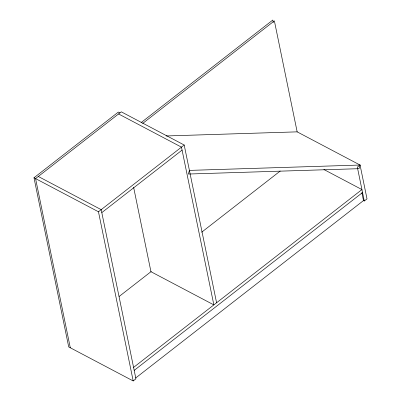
<?xml version="1.0" encoding="UTF-8"?>
<svg xmlns="http://www.w3.org/2000/svg" width="401" height="401" viewBox="0 0 401 401"><rect width="100%" height="100%" fill="white"/><g stroke="black" fill="none" stroke-linecap="round" stroke-linejoin="round"><path stroke-width="0.6" d="M166.114 135.964L297.156 131.854L360.063 165.037L359.025 168.681L188.37 174.034L189.412 170.395L360.063 165.037L367.01 198.871L364.278 200.996L363.176 200.41M38.29 176.47L101.197 209.658L135.924 378.825L133.197 380.95L68.716 346.935L33.99 177.768L118.36 112.064L119.934 112.897M141.117 122.601L272.805 20.05L273.307 22.506M142.691 123.433L274.379 20.882L297.176 131.939M133.197 380.95L98.471 211.778L184.199 145.017L121.297 111.834L35.564 178.595L70.29 347.767M101.804 212.615L182.084 150.104M119.112 296.499L151.242 271.482M201.658 232.219L280.249 171.016M360.063 165.037L357.336 167.162L364.278 200.996M133.578 367.406L361.938 189.578L323.863 169.493M134.19 370.369L362.544 192.535M135.633 378.028L363.496 200.58L361.882 192.726M118.566 113.959L181.473 147.142L213.853 304.89L150.951 271.708L133.628 187.332M33.99 177.768L98.471 211.778M184.199 145.017L216.585 302.77"/></g></svg>
